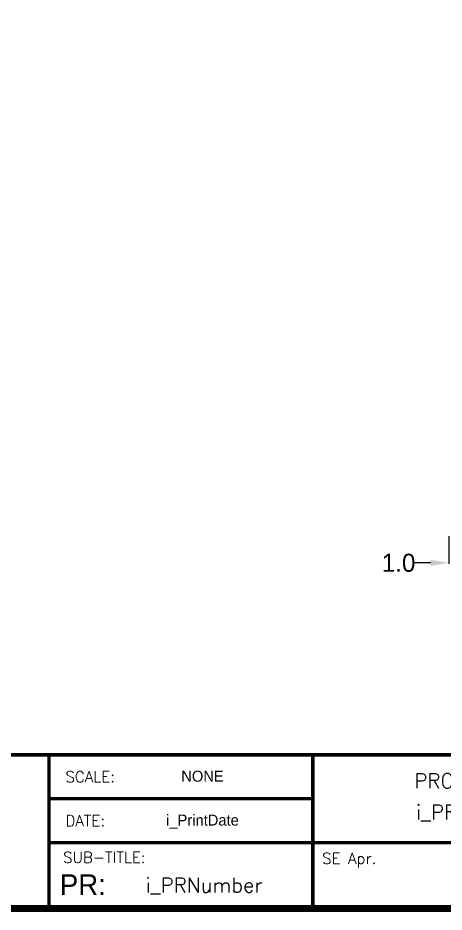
# Model space of a CAD drawing. Header units: inches. Extents: x 1763 to 2243, y -685 to -381.
# Drawn here: x 2028.2 to 2098.9, y -678.1 to -529.8 of the extents above; entities that cross this region are included whole.
import ezdxf
from ezdxf.enums import TextEntityAlignment as Align

# ---------------------------------------------------------------- set-up
doc = ezdxf.new("R2010")
doc.units = ezdxf.units.IN
doc.header["$MEASUREMENT"] = 0
doc.header["$PDSIZE"] = -1
doc.styles.add('SIMPLEX', font='SIMPLEX')
doc.dimstyles.get("Standard").update_dxf_attribs({"dimtxt": 3, "dimasz": 3, "dimexe": 0.18, "dimexo": 0.0625, "dimgap": 0.09, "dimtad": 0, "dimtih": 1, "dimtoh": 1, "dimdec": 1, "dimzin": 0, "dimdsep": 46, "dimtxsty": 'Standard', "dimcen": 0.09, "dimadec": 0, "dimazin": 0, "dimtfac": 1, "dimtdec": 1, "dimtofl": 0, "dimtmove": 0, "dimatfit": 3, "dimfxl": 1, "dimtolj": 1, "dimtzin": 0, "dimarcsym": 0})

# ---------------------------------------------------------------- blocks, each defined once
blk = doc.blocks.new('*D9')
at = {"color": 0, "lineweight": -2}
for p, q in [((2099.66, -615.76), (2099.66, -620.35)), ((2100.66, -616.69), (2100.66, -620.35)), ((2096.66, -620.17), (2093.66, -620.17)), ((2103.66, -620.17), (2106.66, -620.17))]:
    blk.add_line(p, q, dxfattribs=at)
at = {"color": 0}
for points in [[(2096.66, -619.67), (2096.66, -620.67), (2099.66, -620.17)], [(2103.66, -619.67), (2103.66, -620.67), (2100.66, -620.17)]]:
    blk.add_solid(points, dxfattribs=at)
at = {"layer": 'Defpoints', "color": 0}
for p in [(2099.66, -615.69), (2100.66, -616.63), (2099.66, -620.17)]:
    blk.add_point(p, dxfattribs=at)
at = {"color": 0, "insert": (2091.32, -620.17), "char_height": 3, "attachment_point": 5}
blk.add_mtext('\\A1;1.0', dxfattribs=at)

msp = doc.modelspace()

# ---------------------------------------------------------------- linework, layer by layer
at = {"color": 7, "lineweight": 25}
for p, q in [((2033.35, -652), (2179.15, -652)), ((2033.35, -677.52), (2033.35, -652)), ((2077.09, -652), (2077.09, -677.52)), ((2077.09, -659.29), (2033.35, -659.29)), ((2179.15, -666.58), (2033.35, -666.58))]:
    msp.add_line(p, q, dxfattribs=at)
for points, const_width in [([(1770.91, -677.52), (2237.47, -677.52), (2237.47, -385.92), (1770.91, -385.92), (1770.91, -677.52)], 1.17), ([(2237.47, -652), (1887.55, -652), (1887.55, -677.52)], 0.583), ([(2033.35, -652), (2033.35, -677.52)], 0.583), ([(2077.09, -652), (2077.09, -677.52)], 0.583), ([(2077.09, -659.29), (2033.35, -659.29)], 0.583), ([(2179.15, -666.58), (2033.35, -666.58)], 0.583)]:
    msp.add_lwpolyline(points, dxfattribs=dict(at, const_width=const_width))

# ---------------------------------------------------------------- texts
at = {"color": 7, "lineweight": 25, "style": 'SIMPLEX'}
for s, p in [('SCALE:', (2036.08, -656.56)), ('DATE:', (2036.08, -663.85)), ('SUB-TITLE:', (2035.69, -669.93)), ('SE Apr.', (2078.64, -670.1))]:
    msp.add_text(s, height=1.822, dxfattribs=at).set_placement(p)
at = {"color": 7, "lineweight": 25}
for s, height, p in [('NONE', 1.822, (2058.8, -656.46)), ('i_PrintDate', 1.8225, (2058.8, -663.75))]:
    msp.add_text(s, height=height, dxfattribs=at).set_placement(p, align=Align.CENTER)
at = {"color": 7, "lineweight": 25, "style": 'SIMPLEX'}
for s, height, p in [('PROJECT NAME:', 2.4203, (2106.61, -657.53)), ('i_PROJECTNAME', 2.4203, (2106.8, -662.71)), ('i_PRNumber', 2.42, (2059.05, -674.83))]:
    msp.add_text(s, height=height, dxfattribs=at).set_placement(p, align=Align.CENTER)
at = {"color": 7, "lineweight": 25}
msp.add_text('PR:', height=3.417, dxfattribs=at).set_placement((2042.77, -675.25), align=Align.RIGHT)

# ---------------------------------------------------------------- dimensions: what is measured, and where the dimension line sits
at = {"color": 7}
dim = msp.add_linear_dim(base=(2099.66, -620.17), p1=(2100.66, -616.63), p2=(2099.66, -615.69), angle=180, dimstyle='Standard', dxfattribs=at)
dim.commit()
dim.dimension.update_dxf_attribs({"geometry": '*D9', "text_midpoint": (2091.32, -620.17)})

doc.saveas('drawing.dxf')
